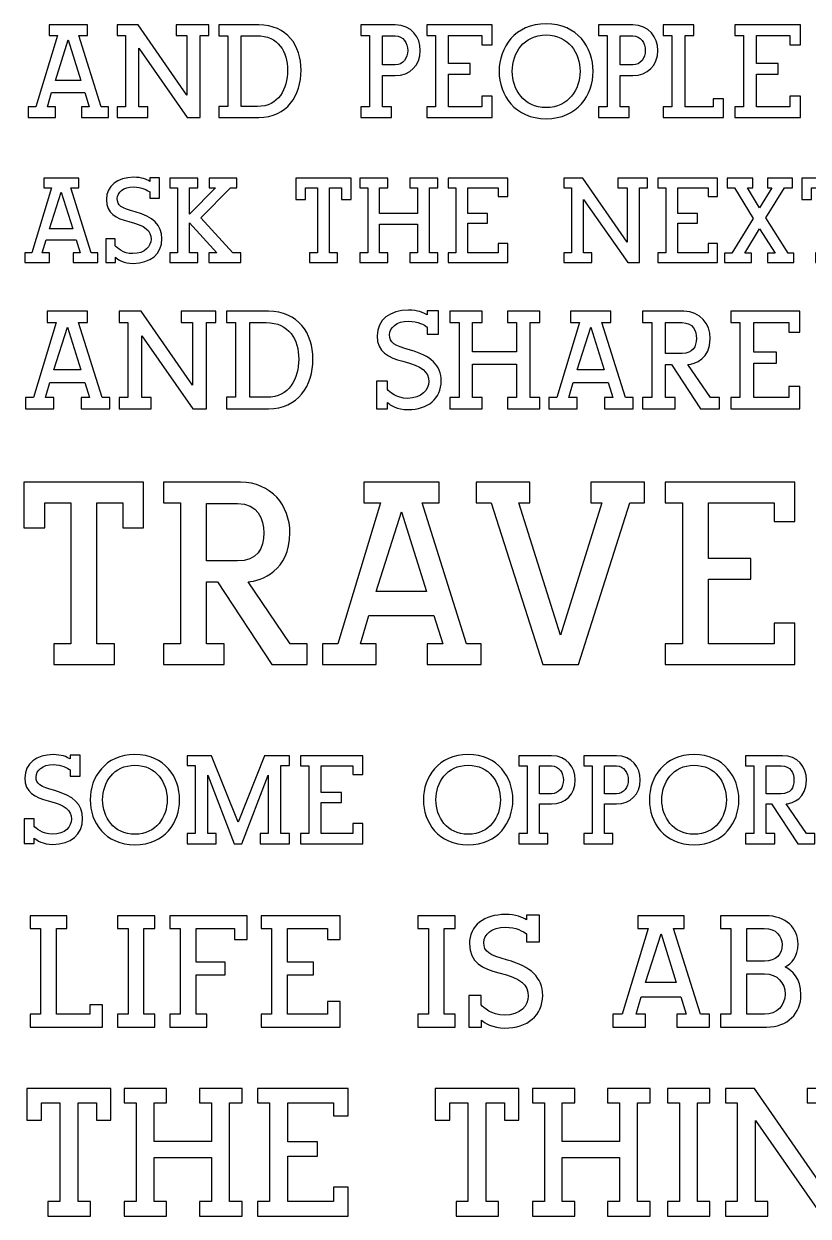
# Model space of a CAD drawing. Extents: x 11 to 200, y 17 to 278.
# Drawn here: x 11.8 to 55.5, y 82.1 to 148.5 of the extents above; entities that cross this region are included whole.
import ezdxf

# ---------------------------------------------------------------- set-up
doc = ezdxf.new("R2010")
doc.units = 0
doc.layers.add('Ebene_1', color=7, linetype='CONTINUOUS')

msp = doc.modelspace()

# ---------------------------------------------------------------- linework, layer by layer
at = {"layer": 'Ebene_1', "color": 7}
for points in [[(16.134058, 143.897387), (14.890633, 147.873086), (15.372125, 147.873086), (15.372125, 148.457216), (13.236119, 148.457216), (13.236119, 147.873086), (13.71057, 147.873086), (12.503163, 143.897387), (12.080123, 143.897387), (12.080123, 143.305531), (13.58811, 143.305531), (13.58811, 143.897387), (13.150662, 143.897387), (13.3797, 144.696957), (15.221503, 144.696957), (15.472646, 143.897387), (15.03487, 143.897387), (15.03487, 143.305531), (16.550223, 143.305531), (16.550223, 143.897387), (16.134058, 143.897387), (16.134058, 143.897387)], [(18.737473, 143.897387), (18.23159, 143.897387), (18.23159, 147.158958), (20.930936, 143.305531), (21.648994, 143.305531), (21.648994, 147.873086), (22.147021, 147.873086), (22.147021, 148.457216), (20.322896, 148.457216), (20.322896, 147.873086), (20.909325, 147.873086), (20.909325, 144.55373), (18.195243, 148.457216), (17.030565, 148.457216), (17.030565, 147.873086), (17.499283, 147.873086), (17.499283, 143.897387), (17.030565, 143.897387), (17.030565, 143.305531), (18.737473, 143.305531), (18.737473, 143.897387), (18.737473, 143.897387)], [(24.928392, 148.457216), (22.702671, 148.457216), (22.702671, 147.858658), (23.193328, 147.858658), (23.193328, 143.911462), (22.702671, 143.911462), (22.702671, 143.305531), (22.702671, 143.305531)], [(32.527761, 148.457216), (30.620144, 148.457216), (30.620144, 147.873086), (31.102779, 147.873086), (31.102779, 143.897387), (30.620144, 143.897387), (30.620144, 143.305531), (32.32623, 143.305531), (32.32623, 143.897387), (31.827879, 143.897387), (31.827879, 145.638698), (32.527761, 145.638698)], [(34.284263, 143.305531), (37.938088, 143.305531), (37.938088, 144.480034), (37.354241, 144.480034), (37.354241, 143.897387), (35.500041, 143.897387), (35.500041, 145.718073), (36.69811, 145.718073), (36.69811, 146.302202), (35.500041, 146.302202), (35.500041, 147.873086), (37.354241, 147.873086), (37.354241, 147.351822), (37.938088, 147.351822), (37.938088, 148.457216), (34.284263, 148.457216), (34.284263, 147.873086), (34.767075, 147.873086), (34.767075, 143.897387), (34.284263, 143.897387), (34.284263, 143.305531), (34.284263, 143.305531)], [(45.76912, 148.457216), (43.860028, 148.457216), (43.860028, 147.873086), (44.343122, 147.873086), (44.343122, 143.897387), (43.860028, 143.897387), (43.860028, 143.305531), (45.566908, 143.305531), (45.566908, 143.897387), (45.068927, 143.897387), (45.068927, 145.638698), (45.76912, 145.638698)], [(50.243612, 143.897387), (48.685252, 143.897387), (48.685252, 147.873086), (49.178012, 147.873086), (49.178012, 148.457216), (47.468803, 148.457216), (47.468803, 147.873086), (47.952109, 147.873086), (47.952109, 143.897387), (47.468803, 143.897387), (47.468803, 143.305531), (50.834974, 143.305531), (50.834974, 144.337442), (50.243612, 144.337442), (50.243612, 143.897387), (50.243612, 143.897387)], [(51.455968, 143.305531), (55.109935, 143.305531), (55.109935, 144.480034), (54.525629, 144.480034), (54.525629, 143.897387), (52.670582, 143.897387), (52.670582, 145.718073), (53.869321, 145.718073), (53.869321, 146.302202), (52.670582, 146.302202), (52.670582, 147.873086), (54.525629, 147.873086), (54.525629, 147.351822), (55.109935, 147.351822), (55.109935, 148.457216), (51.455968, 148.457216), (51.455968, 147.873086), (51.938921, 147.873086), (51.938921, 143.897387), (51.455968, 143.897387), (51.455968, 143.305531), (51.455968, 143.305531)], [(15.013096, 145.362649), (13.58811, 145.362649), (14.303875, 147.620109), (15.013096, 145.362649), (15.013096, 145.362649)], [(23.940367, 147.858658), (24.80577, 147.858658)], [(24.848826, 143.911462), (23.940367, 143.911462), (23.940367, 147.858658), (23.940367, 147.858658)], [(32.527761, 146.230341), (31.827879, 146.230341), (31.827879, 147.858658), (32.527761, 147.858658)], [(45.76912, 146.230341), (45.068927, 146.230341), (45.068927, 147.858658), (45.76912, 147.858658)], [(22.702671, 143.305531), (24.928392, 143.305531)], [(15.580042, 135.750372), (14.446143, 139.378162), (14.886541, 139.378162), (14.886541, 139.910398), (12.9375, 139.910398), (12.9375, 139.378162), (13.370531, 139.378162), (12.268397, 135.750372), (11.88268, 135.750372), (11.88268, 135.210798), (13.258058, 135.210798), (13.258058, 135.750372), (12.858262, 135.750372), (13.068476, 136.479775), (14.748365, 136.479775), (14.977734, 135.750372), (14.577772, 135.750372), (14.577772, 135.210798), (15.96101, 135.210798), (15.96101, 135.750372), (15.580042, 135.750372), (15.580042, 135.750372)], [(18.848306, 139.150268), (18.848306, 138.808109), (19.386115, 138.808109), (19.386115, 139.940384), (18.848306, 139.940384), (18.848306, 139.736232)], [(23.471811, 135.750372), (21.697293, 137.717602), (23.347877, 139.378162), (23.701995, 139.378162), (23.701995, 139.910398), (22.159298, 139.910398), (22.159298, 139.378162), (22.52062, 139.378162), (21.057326, 137.909478), (21.057326, 139.378162), (21.52572, 139.378162), (21.52572, 139.910398), (19.961083, 139.910398), (19.961083, 139.378162), (20.401643, 139.378162), (20.401643, 135.750372), (19.961083, 135.750372), (19.961083, 135.210798), (21.52572, 135.210798), (21.52572, 135.750372), (21.057326, 135.750372), (21.057326, 137.428642), (22.579721, 135.750372), (22.132942, 135.750372), (22.132942, 135.210798), (23.91925, 135.210798), (23.91925, 135.750372), (23.471811, 135.750372), (23.471811, 135.750372)], [(29.319089, 135.750372), (28.861346, 135.750372), (28.861346, 139.378162), (29.538146, 139.378162), (29.538146, 138.738858), (30.070551, 138.738858), (30.070551, 139.910398), (26.980899, 139.910398), (26.980899, 138.738858), (27.520345, 138.738858), (27.520345, 139.378162), (28.192892, 139.378162), (28.192892, 135.750372), (27.75151, 135.750372), (27.75151, 135.210798), (29.319089, 135.210798), (29.319089, 135.750372), (29.319089, 135.750372)], [(34.433241, 135.750372), (34.433241, 139.378162), (34.900672, 139.378162), (34.900672, 139.910398), (33.336208, 139.910398), (33.336208, 139.378162), (33.778239, 139.378162), (33.778239, 137.953681), (31.660231, 137.953681), (31.660231, 139.378162), (32.122564, 139.378162), (32.122564, 139.910398), (30.563502, 139.910398), (30.563502, 139.378162), (31.005529, 139.378162), (31.005529, 135.750372), (30.563502, 135.750372), (30.563502, 135.210798), (32.122564, 135.210798), (32.122564, 135.750372), (31.660231, 135.750372), (31.660231, 137.360697), (33.778239, 137.360697), (33.778239, 135.750372), (33.336208, 135.750372), (33.336208, 135.210798), (34.900672, 135.210798), (34.900672, 135.750372), (34.433241, 135.750372), (34.433241, 135.750372)], [(35.470902, 135.210798), (38.804969, 135.210798), (38.804969, 136.281126), (38.272098, 136.281126), (38.272098, 135.750372), (36.58007, 135.750372), (36.58007, 137.410791), (37.673046, 137.410791), (37.673046, 137.944509), (36.58007, 137.944509), (36.58007, 139.378162), (38.272098, 139.378162), (38.272098, 138.902441), (38.804969, 138.902441), (38.804969, 139.910398), (35.470902, 139.910398), (35.470902, 139.378162), (35.911451, 139.378162), (35.911451, 135.750372), (35.470902, 135.750372), (35.470902, 135.210798), (35.470902, 135.210798)], [(43.485625, 135.750372), (43.023768, 135.750372), (43.023768, 138.726123), (45.485593, 135.210798), (46.142218, 135.210798), (46.142218, 139.378162), (46.595396, 139.378162), (46.595396, 139.910398), (44.931873, 139.910398), (44.931873, 139.378162), (45.466084, 139.378162), (45.466084, 136.349283), (42.989866, 139.910398), (41.927194, 139.910398), (41.927194, 139.378162), (42.355113, 139.378162), (42.355113, 135.750372), (41.927194, 135.750372), (41.927194, 135.210798), (43.485625, 135.210798), (43.485625, 135.750372), (43.485625, 135.750372)], [(47.166438, 135.210798), (50.500505, 135.210798), (50.500505, 136.281126), (49.966646, 136.281126), (49.966646, 135.750372), (48.275465, 135.750372), (48.275465, 137.410791), (49.367947, 137.410791), (49.367947, 137.944509), (48.275465, 137.944509), (48.275465, 139.378162), (49.966646, 139.378162), (49.966646, 138.902441), (50.500505, 138.902441), (50.500505, 139.910398), (47.166438, 139.910398), (47.166438, 139.378162), (47.606986, 139.378162), (47.606986, 135.750372), (47.166438, 135.750372), (47.166438, 135.210798), (47.166438, 135.210798)], [(52.01177, 135.736331), (52.834448, 137.09957), (53.70214, 135.736331), (53.269281, 135.736331), (53.269281, 135.210798), (54.750913, 135.210798), (54.750913, 135.736331), (54.422512, 135.736331), (53.177771, 137.705643), (54.2324, 139.378162), (54.671361, 139.378162), (54.671361, 139.910398), (53.269281, 139.910398), (53.269281, 139.378162), (53.511887, 139.378162), (52.827568, 138.258022), (52.156832, 139.378162), (52.458563, 139.378162), (52.458563, 139.910398), (51.02311, 139.910398), (51.02311, 139.378162), (51.435507, 139.378162), (52.47151, 137.672552), (51.291574, 135.736331), (50.884751, 135.736331), (50.884751, 135.210798), (52.378341, 135.210798), (52.378341, 135.736331), (52.01177, 135.736331), (52.01177, 135.736331)], [(57.52932, 135.750372), (57.072896, 135.750372), (57.072896, 139.378162), (57.748536, 139.378162), (57.748536, 138.738858), (58.28243, 138.738858), (58.28243, 139.910398), (55.191779, 139.910398), (55.191779, 138.738858), (55.731388, 138.738858), (55.731388, 139.378162), (56.403289, 139.378162), (56.403289, 135.750372), (55.961893, 135.750372), (55.961893, 135.210798), (57.52932, 135.210798), (57.52932, 135.750372), (57.52932, 135.750372)], [(14.558457, 137.086976), (13.258058, 137.086976), (13.912267, 139.146846), (14.558457, 137.086976), (14.558457, 137.086976)], [(16.929064, 136.147212), (16.929064, 136.542429), (16.404843, 136.542429), (16.404843, 135.212245), (16.936268, 135.212245), (16.936268, 135.50826)], [(16.187758, 127.69067), (14.87721, 131.883575), (15.385058, 131.883575), (15.385058, 132.499489), (13.133143, 132.499489), (13.133143, 131.883575), (13.63395, 131.883575), (12.361061, 127.69067), (11.914279, 127.69067), (11.914279, 127.066712), (13.504781, 127.066712), (13.504781, 127.69067), (13.04261, 127.69067), (13.28458, 128.53395), (15.226252, 128.53395), (15.491311, 127.69067), (15.029955, 127.69067), (15.029955, 127.066712), (16.627499, 127.066712), (16.627499, 127.69067), (16.187758, 127.69067), (16.187758, 127.69067)], [(18.935407, 127.69067), (18.400705, 127.69067), (18.400705, 131.129336), (21.247565, 127.066712), (22.004915, 127.066712), (22.004915, 131.883575), (22.529298, 131.883575), (22.529298, 132.499489), (20.606783, 132.499489), (20.606783, 131.883575), (21.224973, 131.883575), (21.224973, 128.382855), (18.363053, 132.499489), (17.134367, 132.499489), (17.134367, 131.883575), (17.629113, 131.883575), (17.629113, 127.69067), (17.134367, 127.69067), (17.134367, 127.066712), (18.935407, 127.066712), (18.935407, 127.69067), (18.935407, 127.69067)], [(25.462434, 132.499489), (23.116222, 132.499489), (23.116222, 131.86837), (23.633891, 131.86837), (23.633891, 127.706227), (23.116222, 127.706227), (23.116222, 127.066712), (23.116222, 127.066712)], [(34.311462, 131.621496), (34.311462, 131.225609), (34.932598, 131.225609), (34.932598, 132.53385), (34.311462, 132.53385), (34.311462, 132.297595)], [(40.045759, 127.69067), (40.045759, 131.883575), (40.586532, 131.883575), (40.586532, 132.499489), (38.77844, 132.499489), (38.77844, 131.883575), (39.289404, 131.883575), (39.289404, 130.238889), (36.841831, 130.238889), (36.841831, 131.883575), (37.374914, 131.883575), (37.374914, 132.499489), (35.57483, 132.499489), (35.57483, 131.883575), (36.084171, 131.883575), (36.084171, 127.69067), (35.57483, 127.69067), (35.57483, 127.066712), (37.374914, 127.066712), (37.374914, 127.69067), (36.841831, 127.69067), (36.841831, 129.551749), (39.289404, 129.551749), (39.289404, 127.69067), (38.77844, 127.69067), (38.77844, 127.066712), (40.586532, 127.066712), (40.586532, 127.69067), (40.045759, 127.69067), (40.045759, 127.69067)], [(45.357711, 127.69067), (44.045518, 131.883575), (44.553871, 131.883575), (44.553871, 132.499489), (42.301279, 132.499489), (42.301279, 131.883575), (42.802576, 131.883575), (41.528872, 127.69067), (41.082079, 127.69067), (41.082079, 127.066712), (42.672578, 127.066712), (42.672578, 127.69067), (42.20991, 127.69067), (42.452868, 128.53395), (44.394733, 128.53395), (44.660128, 127.69067), (44.198271, 127.69067), (44.198271, 127.066712), (45.79646, 127.066712), (45.79646, 127.69067), (45.357711, 127.69067), (45.357711, 127.69067)], [(48.612191, 132.499489), (46.320512, 132.499489), (46.320512, 131.883575), (46.83017, 131.883575), (46.83017, 127.69067), (46.320512, 127.69067), (46.320512, 127.066712), (48.130226, 127.066712), (48.130226, 127.69067), (47.594533, 127.69067), (47.594533, 129.527372), (47.594533, 129.527372)], [(51.23199, 127.066712), (55.085381, 127.066712), (55.085381, 128.305914), (54.469643, 128.305914), (54.469643, 127.69067), (52.513737, 127.69067), (52.513737, 129.611051), (53.776823, 129.611051), (53.776823, 130.227283), (52.513737, 130.227283), (52.513737, 131.883575), (54.469643, 131.883575), (54.469643, 131.333488), (55.085381, 131.333488), (55.085381, 132.499489), (51.23199, 132.499489), (51.23199, 131.883575), (51.741154, 131.883575), (51.741154, 127.69067), (51.23199, 127.69067), (51.23199, 127.066712), (51.23199, 127.066712)], [(15.007039, 129.236295), (13.504781, 129.236295), (14.259344, 131.616734), (15.007039, 129.236295), (15.007039, 129.236295)], [(24.420872, 131.86837), (25.333427, 131.86837)], [(25.379429, 127.706227), (24.420872, 127.706227), (24.420872, 131.86837), (24.420872, 131.86837)], [(44.175023, 129.236295), (42.672578, 129.236295), (43.426852, 131.616734), (44.175023, 129.236295), (44.175023, 129.236295)], [(48.526925, 130.150483), (47.594533, 130.150483), (47.594533, 131.86837), (48.526925, 131.86837)], [(47.594533, 129.527372), (47.930484, 129.527372), (49.551145, 127.066712), (50.604821, 127.066712), (50.604821, 127.69067), (50.095481, 127.69067), (48.840897, 129.527372)], [(32.093097, 128.149845), (32.093097, 128.606939), (31.48784, 128.606939), (31.48784, 127.069181), (32.101119, 127.069181), (32.101119, 127.411023)], [(23.116222, 127.066712), (25.462434, 127.066712)], [(16.882406, 113.976786), (15.900763, 113.976786), (15.900763, 121.818331), (17.352429, 121.818331), (17.352429, 120.438017), (18.505155, 120.438017), (18.505155, 122.972196), (11.830127, 122.972196), (11.830127, 120.438017), (12.996932, 120.438017), (12.996932, 121.818331), (14.449093, 121.818331), (14.449093, 113.976786), (13.495284, 113.976786), (13.495284, 112.809868), (16.882406, 112.809868), (16.882406, 113.976786), (16.882406, 113.976786)], [(23.898944, 122.972196), (19.615315, 122.972196), (19.615315, 121.818331), (20.56929, 121.818331), (20.56929, 113.976786), (19.615315, 113.976786), (19.615315, 112.809868), (23.002765, 112.809868), (23.002765, 113.976786), (22.006386, 113.976786), (22.006386, 117.420427), (22.006386, 117.420427)], [(36.494416, 113.976786), (34.033121, 121.818331), (34.986785, 121.818331), (34.986785, 122.972196), (30.773546, 122.972196), (30.773546, 121.818331), (31.712619, 121.818331), (29.322038, 113.976786), (28.482176, 113.976786), (28.482176, 112.809868), (31.470811, 112.809868), (31.470811, 113.976786), (30.603119, 113.976786), (31.058576, 115.55716), (34.687488, 115.55716), (35.186034, 113.976786), (34.317354, 113.976786), (34.317354, 112.809868), (37.320868, 112.809868), (37.320868, 113.976786), (36.494416, 113.976786), (36.494416, 113.976786)], [(44.051904, 121.818331), (41.746113, 114.460762), (39.426246, 121.818331), (40.023993, 121.818331), (40.023993, 122.972196), (37.035224, 122.972196), (37.035224, 121.818331), (37.875047, 121.818331), (40.749763, 112.809868), (42.742498, 112.809868), (45.602609, 121.818331), (46.428709, 121.818331), (46.428709, 122.972196), (43.439764, 122.972196), (43.439764, 121.818331), (44.051904, 121.818331), (44.051904, 121.818331)], [(47.581939, 112.809868), (54.798044, 112.809868), (54.798044, 115.129029), (53.644813, 115.129029), (53.644813, 113.976786), (49.986437, 113.976786), (49.986437, 117.57773), (52.349343, 117.57773), (52.349343, 118.730467), (49.986437, 118.730467), (49.986437, 121.818331), (53.644813, 121.818331), (53.644813, 120.794922), (54.798044, 120.794922), (54.798044, 122.972196), (47.581939, 122.972196), (47.581939, 121.818331), (48.534439, 121.818331), (48.534439, 113.976786), (47.581939, 113.976786), (47.581939, 112.809868), (47.581939, 112.809868)], [(23.74309, 118.588015), (22.006386, 118.588015), (22.006386, 121.79032), (23.74309, 121.79032)], [(34.274597, 116.87983), (31.470811, 116.87983), (32.880243, 121.321267), (34.274597, 116.87983), (34.274597, 116.87983)], [(22.006386, 117.420427), (22.63293, 117.420427), (25.65038, 112.809868), (27.628235, 112.809868), (27.628235, 113.976786), (26.674917, 113.976786), (24.32608, 117.420427)], [(14.404724, 106.942256), (14.404724, 106.585351), (14.965125, 106.585351), (14.965125, 107.767404), (14.404724, 107.767404), (14.404724, 107.554573)], [(26.151187, 103.396169), (26.151187, 107.186202), (26.631367, 107.186202), (26.631367, 107.734666), (25.240762, 107.734666), (23.769284, 104.0281), (22.296493, 107.734666), (20.926188, 107.734666), (20.926188, 107.186202), (21.386397, 107.186202), (21.386397, 103.396169), (20.926188, 103.396169), (20.926188, 102.832995), (22.550744, 102.832995), (22.550744, 103.396169), (22.08301, 103.396169), (22.08301, 106.650862), (23.555469, 102.832995), (23.981625, 102.832995), (25.45474, 106.650862), (25.45474, 103.396169), (25.007467, 103.396169), (25.007467, 102.832995), (26.631367, 102.832995), (26.631367, 103.396169), (26.151187, 103.396169), (26.151187, 103.396169)], [(27.245302, 102.832995), (30.721486, 102.832995), (30.721486, 103.951159), (30.166652, 103.951159), (30.166652, 103.396169), (28.401792, 103.396169), (28.401792, 105.129931), (29.54093, 105.129931), (29.54093, 105.684921), (28.401792, 105.684921), (28.401792, 107.17964), (30.166652, 107.17964), (30.166652, 106.6836), (30.721486, 106.6836), (30.721486, 107.734666), (27.245302, 107.734666), (27.245302, 107.17964), (27.705342, 107.17964), (27.705342, 103.396169), (27.245302, 103.396169), (27.245302, 102.832995), (27.245302, 102.832995)], [(41.237478, 107.734666), (39.421025, 107.734666), (39.421025, 107.17964), (39.880589, 107.17964), (39.880589, 103.396169), (39.421025, 103.396169), (39.421025, 102.832995), (41.044438, 102.832995), (41.044438, 103.396169), (40.570798, 103.396169), (40.570798, 105.052955), (41.237478, 105.052955)], [(44.854085, 107.734666), (43.038691, 107.734666), (43.038691, 107.17964), (43.497866, 107.17964), (43.497866, 103.396169), (43.038691, 103.396169), (43.038691, 102.832995), (44.661574, 102.832995), (44.661574, 103.396169), (44.187617, 103.396169), (44.187617, 105.052955), (44.854085, 105.052955)], [(54.118171, 107.734666), (52.050081, 107.734666), (52.050081, 107.17964), (52.511091, 107.17964), (52.511091, 103.396169), (52.050081, 103.396169), (52.050081, 102.832995), (53.683478, 102.832995), (53.683478, 103.396169), (53.201478, 103.396169), (53.201478, 105.052955), (53.201478, 105.052955)], [(41.237478, 105.616165), (40.570798, 105.616165), (40.570798, 107.166552), (41.237478, 107.166552)], [(44.854085, 105.616165), (44.187617, 105.616165), (44.187617, 107.166552), (44.854085, 107.166552)], [(54.042853, 105.616165), (53.201478, 105.616165), (53.201478, 107.166552), (54.042853, 107.166552)], [(53.201478, 105.052955), (53.504373, 105.052955), (54.966178, 102.832995), (55.916738, 102.832995), (55.916738, 103.396169), (55.45668, 103.396169), (54.324757, 105.052955)], [(12.403461, 103.810366), (12.403461, 104.222939), (11.857139, 104.222939), (11.857139, 102.836276), (12.409843, 102.836276), (12.409843, 103.144039)], [(15.510954, 93.325987), (13.643119, 93.325987), (13.643119, 98.111417), (14.234135, 98.111417), (14.234135, 98.815385), (12.174748, 98.815385), (12.174748, 98.111417), (12.756595, 98.111417), (12.756595, 93.325987), (12.174748, 93.325987), (12.174748, 92.612176), (16.222955, 92.612176), (16.222955, 93.8548), (15.510954, 93.8548), (15.510954, 93.325987), (15.510954, 93.325987)], [(18.516455, 93.325987), (18.516455, 98.111417), (19.124002, 98.111417), (19.124002, 98.815385), (17.057253, 98.815385), (17.057253, 98.111417), (17.647937, 98.111417), (17.647937, 93.325987), (17.057253, 93.325987), (17.057253, 92.612176), (19.124002, 92.612176), (19.124002, 93.325987), (18.516455, 93.325987), (18.516455, 93.325987)], [(19.957972, 92.612176), (22.025214, 92.612176), (22.025214, 93.325987), (21.425852, 93.325987), (21.425852, 95.521429), (23.041895, 95.521429), (23.041895, 96.227055), (21.425852, 96.227055), (21.425852, 98.111417), (23.563163, 98.111417), (23.563163, 97.486013), (24.275658, 97.486013), (24.275658, 98.815385), (19.957972, 98.815385), (19.957972, 98.111417), (20.539984, 98.111417), (20.539984, 93.325987), (19.957972, 93.325987), (19.957972, 92.612176), (19.957972, 92.612176)], [(25.057565, 92.612176), (29.462017, 92.612176), (29.462017, 94.028332), (28.757714, 94.028332), (28.757714, 93.325987), (26.525607, 93.325987), (26.525607, 95.521429), (27.96729, 95.521429), (27.96729, 96.227055), (26.525607, 96.227055), (26.525607, 98.111417), (28.757714, 98.111417), (28.757714, 97.486013), (29.462017, 97.486013), (29.462017, 98.815385), (25.057565, 98.815385), (25.057565, 98.111417), (25.639084, 98.111417), (25.639084, 93.325987), (25.057565, 93.325987), (25.057565, 92.612176), (25.057565, 92.612176)], [(35.258071, 93.325987), (35.258071, 98.111417), (35.865766, 98.111417), (35.865766, 98.815385), (33.798206, 98.815385), (33.798206, 98.111417), (34.388897, 98.111417), (34.388897, 93.325987), (33.798206, 93.325987), (33.798206, 92.612176), (35.865766, 92.612176), (35.865766, 93.325987), (35.258071, 93.325987), (35.258071, 93.325987)], [(39.853248, 97.806899), (39.853248, 97.355062), (40.565401, 97.355062), (40.565401, 98.849746), (39.853248, 98.849746), (39.853248, 98.579659)], [(49.549169, 93.325987), (48.047253, 98.111417), (48.629231, 98.111417), (48.629231, 98.815385), (46.058221, 98.815385), (46.058221, 98.111417), (46.631591, 98.111417), (45.171056, 93.325987), (44.65914, 93.325987), (44.65914, 92.612176), (46.483566, 92.612176), (46.483566, 93.325987), (45.95327, 93.325987), (46.231471, 94.288647), (48.446527, 94.288647), (48.750198, 93.325987), (48.220432, 93.325987), (48.220432, 92.612176), (50.053253, 92.612176), (50.053253, 93.325987), (49.549169, 93.325987), (49.549169, 93.325987)], [(53.172197, 98.815385), (50.662077, 98.815385), (50.662077, 98.111417), (51.243631, 98.111417), (51.243631, 93.325987), (50.662077, 93.325987), (50.662077, 92.612176), (53.224267, 92.612176)], [(48.195385, 95.097425), (46.483566, 95.097425), (47.343073, 97.806899), (48.195385, 95.097425), (48.195385, 95.097425)], [(52.129986, 98.111417), (53.093598, 98.111417)], [(53.1021, 96.286004), (52.129986, 96.286004), (52.129986, 98.111417), (52.129986, 98.111417)], [(52.129986, 95.583623), (53.120303, 95.583623)], [(53.120303, 93.325987), (52.129986, 93.325987), (52.129986, 95.583623), (52.129986, 95.583623)], [(37.325313, 93.844993), (37.325313, 94.365623), (36.630976, 94.365623), (36.630976, 92.612176), (37.333815, 92.612176), (37.333815, 93.003477)], [(15.541568, 82.892372), (14.854452, 82.892372), (14.854452, 88.383394), (15.871129, 88.383394), (15.871129, 87.417488), (16.677925, 87.417488), (16.677925, 89.190514), (12.003337, 89.190514), (12.003337, 87.417488), (12.820773, 87.417488), (12.820773, 88.383394), (13.837778, 88.383394), (13.837778, 82.892372), (13.16949, 82.892372), (13.16949, 82.075409), (15.541568, 82.075409), (15.541568, 82.892372), (15.541568, 82.892372)], [(23.286649, 82.892372), (23.286649, 88.383394), (23.993901, 88.383394), (23.993901, 89.190514), (21.621326, 89.190514), (21.621326, 88.383394), (22.289127, 88.383394), (22.289127, 86.240339), (19.090279, 86.240339), (19.090279, 88.383394), (19.787707, 88.383394), (19.787707, 89.190514), (17.425288, 89.190514), (17.425288, 88.383394), (18.093083, 88.383394), (18.093083, 82.892372), (17.425288, 82.892372), (17.425288, 82.075409), (19.787707, 82.075409), (19.787707, 82.892372), (19.090279, 82.892372), (19.090279, 85.335005), (22.289127, 85.335005), (22.289127, 82.892372), (21.621326, 82.892372), (21.621326, 82.075409), (23.993901, 82.075409), (23.993901, 82.892372), (23.286649, 82.892372), (23.286649, 82.892372)], [(24.851119, 82.075409), (29.905032, 82.075409), (29.905032, 83.699492), (29.096768, 83.699492), (29.096768, 82.892372), (26.535425, 82.892372), (26.535425, 85.413604), (28.189614, 85.413604), (28.189614, 86.222347), (26.535425, 86.222347), (26.535425, 88.383394), (29.096768, 88.383394), (29.096768, 87.666337), (29.905032, 87.666337), (29.905032, 89.190514), (24.851119, 89.190514), (24.851119, 88.383394), (25.518751, 88.383394), (25.518751, 82.892372), (24.851119, 82.892372), (24.851119, 82.075409), (24.851119, 82.075409)], [(38.288573, 82.892372), (37.601327, 82.892372), (37.601327, 88.383394), (38.617997, 88.383394), (38.617997, 87.417488), (39.425435, 87.417488), (39.425435, 89.190514), (34.750706, 89.190514), (34.750706, 87.417488), (35.567951, 87.417488), (35.567951, 88.383394), (36.585468, 88.383394), (36.585468, 82.892372), (35.916989, 82.892372), (35.916989, 82.075409), (38.288573, 82.075409), (38.288573, 82.892372), (38.288573, 82.892372)], [(46.033033, 82.892372), (46.033033, 88.383394), (46.741093, 88.383394), (46.741093, 89.190514), (44.368063, 89.190514), (44.368063, 88.383394), (45.036648, 88.383394), (45.036648, 86.240339), (41.837165, 86.240339), (41.837165, 88.383394), (42.534889, 88.383394), (42.534889, 89.190514), (40.17216, 89.190514), (40.17216, 88.383394), (40.840603, 88.383394), (40.840603, 82.892372), (40.17216, 82.892372), (40.17216, 82.075409), (42.534889, 82.075409), (42.534889, 82.892372), (41.837165, 82.892372), (41.837165, 85.335005), (45.036648, 85.335005), (45.036648, 82.892372), (44.368063, 82.892372), (44.368063, 82.075409), (46.741093, 82.075409), (46.741093, 82.892372), (46.033033, 82.892372), (46.033033, 82.892372)], [(49.372357, 82.892372), (49.372357, 88.383394), (50.069622, 88.383394), (50.069622, 89.190514), (47.697862, 89.190514), (47.697862, 88.383394), (48.375936, 88.383394), (48.375936, 82.892372), (47.697862, 82.892372), (47.697862, 82.075409), (50.069622, 82.075409), (50.069622, 82.892372), (49.372357, 82.892372), (49.372357, 82.892372)], [(53.298421, 82.892372), (52.601791, 82.892372), (52.601791, 87.397838), (56.319963, 82.075409), (57.315854, 82.075409), (57.315854, 88.383394), (58.004441, 88.383394), (58.004441, 89.190514), (55.48208, 89.190514), (55.48208, 88.383394), (56.289024, 88.383394), (56.289024, 83.799364), (52.551696, 89.190514), (50.937491, 89.190514), (50.937491, 88.383394), (51.58512, 88.383394), (51.58512, 82.892372), (50.937491, 82.892372), (50.937491, 82.075409), (53.298421, 82.075409), (53.298421, 82.892372), (53.298421, 82.892372)]]:
    msp.add_lwpolyline(points, dxfattribs=at)
for points in [[(27.281811, 145.932562), (27.281811, 147.303527), (26.500066, 148.457216), (24.928392, 148.457216)], [(33.924924, 147.040884), (33.924924, 147.757481), (33.451284, 148.457216), (32.527761, 148.457216)], [(40.940474, 148.519269), (39.195106, 148.519269), (38.318242, 147.198081), (38.318242, 145.876047)], [(43.561719, 145.876047), (43.561719, 147.198081), (42.684713, 148.519269), (40.940474, 148.519269)], [(47.16545, 147.040884), (47.16545, 147.757481), (46.691175, 148.457216), (45.76912, 148.457216)], [(24.80577, 147.858658), (26.023654, 147.858658), (26.528719, 146.963484), (26.528719, 145.932562)], [(32.527761, 147.858658), (32.983042, 147.858658), (33.228787, 147.432326), (33.228787, 147.040884)], [(39.051173, 145.876047), (39.051173, 146.88799), (39.68575, 147.899262), (40.940474, 147.899262)], [(40.940474, 147.899262), (42.194705, 147.899262), (42.828929, 146.88799), (42.828929, 145.876047)], [(45.76912, 147.858658), (46.224062, 147.858658), (46.468678, 147.432326), (46.468678, 147.040884)], [(33.228787, 147.040884), (33.228787, 146.628486), (32.983042, 146.230341), (32.527761, 146.230341)], [(32.527761, 145.638698), (33.357304, 145.638698), (33.924924, 146.194005), (33.924924, 147.040884)], [(46.468678, 147.040884), (46.468678, 146.628486), (46.224062, 146.230341), (45.76912, 146.230341)], [(45.76912, 145.638698), (46.598501, 145.638698), (47.16545, 146.194005), (47.16545, 147.040884)], [(26.528719, 145.932562), (26.528719, 144.899981), (26.023654, 143.911462), (24.848826, 143.911462)], [(24.928392, 143.305531), (26.50678, 143.305531), (27.281811, 144.531787), (27.281811, 145.932562)], [(38.318242, 145.876047), (38.318242, 144.554541), (39.195106, 143.233353), (40.940474, 143.233353)], [(40.940474, 143.853677), (39.68575, 143.853677), (39.051173, 144.865303), (39.051173, 145.876047)], [(40.940474, 143.233353), (42.684713, 143.233353), (43.561719, 144.554541), (43.561719, 145.876047)], [(42.828929, 145.876047), (42.828929, 144.865303), (42.194705, 143.853677), (40.940474, 143.853677)], [(17.944919, 139.967054), (17.060692, 139.967054), (16.432184, 139.506362), (16.432184, 138.722807)], [(18.848306, 139.736232), (18.664618, 139.855224), (18.400705, 139.967054), (17.944919, 139.967054)], [(17.034333, 138.782074), (17.034333, 139.117847), (17.377321, 139.43383), (17.944919, 139.43383)], [(17.944919, 139.43383), (18.412985, 139.43383), (18.703744, 139.249151), (18.848306, 139.150268)], [(16.432184, 138.722807), (16.432184, 137.958443), (16.982108, 137.668636), (17.673806, 137.504277)], [(18.037255, 138.044556), (17.258135, 138.26162), (17.034333, 138.393101), (17.034333, 138.782074)], [(19.523801, 136.54899), (19.523801, 137.312895), (19.012841, 137.767379), (18.037255, 138.044556)], [(17.673806, 137.504277), (18.60437, 137.280157), (18.920996, 136.989751), (18.920996, 136.522285)], [(18.920996, 136.522285), (18.920996, 136.140862), (18.60437, 135.71273), (17.898427, 135.71273)], [(17.925114, 135.17231), (18.887926, 135.17231), (19.523801, 135.699325), (19.523801, 136.54899)], [(17.898427, 135.71273), (17.370442, 135.71273), (17.014359, 136.040814), (16.929064, 136.147212)], [(16.936268, 135.50826), (17.060692, 135.389904), (17.403346, 135.17231), (17.925114, 135.17231)], [(27.945351, 129.836652), (27.945351, 131.282089), (27.120059, 132.499489), (25.462434, 132.499489)], [(33.266464, 132.56433), (32.244534, 132.56433), (31.518129, 132.031918), (31.518129, 131.125914)], [(34.311462, 132.297595), (34.097785, 132.435319), (33.792632, 132.56433), (33.266464, 132.56433)], [(50.087614, 130.990835), (50.087614, 131.807445), (49.534776, 132.499489), (48.612191, 132.499489)], [(25.333427, 131.86837), (26.618434, 131.86837), (27.150673, 130.924054), (27.150673, 129.836652)], [(32.21441, 131.194635), (32.21441, 131.584313), (32.610438, 131.948556), (33.266464, 131.948556)], [(33.266464, 131.948556), (33.808013, 131.948556), (34.143646, 131.735408), (34.311462, 131.621496)], [(48.526925, 131.86837), (49.131868, 131.86837), (49.315701, 131.410605), (49.315701, 130.990835)], [(31.518129, 131.125914), (31.518129, 130.243652), (32.154, 129.908195), (32.954079, 129.717449)], [(33.372862, 130.341689), (32.472756, 130.593678), (32.21441, 130.744773), (32.21441, 131.194635)], [(49.315701, 130.990835), (49.315701, 130.524886), (49.108444, 130.150483), (48.526925, 130.150483)], [(48.840897, 129.527372), (49.23107, 129.55764), (50.087614, 129.85482), (50.087614, 130.990835)], [(35.091242, 128.613819), (35.091242, 129.497245), (34.501045, 130.02179), (33.372862, 130.341689)], [(27.150673, 129.836652), (27.150673, 128.749074), (26.618434, 127.706227), (25.379429, 127.706227)], [(25.462434, 127.066712), (27.127425, 127.066712), (27.945351, 128.360736), (27.945351, 129.836652)], [(32.954079, 129.717449), (34.029028, 129.458439), (34.39493, 129.123794), (34.39493, 128.58355)], [(34.39493, 128.58355), (34.39493, 128.142331), (34.029028, 127.647278), (33.212418, 127.647278)], [(33.243533, 127.023179), (34.356477, 127.023179), (35.091242, 127.63172), (35.091242, 128.613819)], [(33.212418, 127.647278), (32.602924, 127.647278), (32.191656, 128.027255), (32.093097, 128.149845)], [(32.101119, 127.411023), (32.244534, 127.273651), (32.641377, 127.023179), (33.243533, 127.023179)], [(26.660182, 120.153643), (26.660182, 121.676549), (25.621565, 122.972196), (23.898944, 122.972196)], [(23.74309, 121.79032), (24.867326, 121.79032), (25.208836, 120.936527), (25.208836, 120.153643)], [(25.208836, 120.153643), (25.208836, 119.285139), (24.824435, 118.588015), (23.74309, 118.588015)], [(24.32608, 117.420427), (25.052489, 117.478212), (26.660182, 118.033025), (26.660182, 120.153643)], [(13.462705, 107.79358), (12.539835, 107.79358), (11.884151, 107.313872), (11.884151, 106.495322)], [(14.404724, 107.554573), (14.211867, 107.677339), (13.936334, 107.79358), (13.462705, 107.79358)], [(18.020393, 107.79358), (16.360312, 107.79358), (15.52667, 106.537867), (15.52667, 105.278909)], [(20.515096, 105.278909), (20.515096, 106.537867), (19.680639, 107.79358), (18.020393, 107.79358)], [(36.593511, 107.79358), (34.93341, 107.79358), (34.099443, 106.537867), (34.099443, 105.278909)], [(39.087862, 105.278909), (39.087862, 106.537867), (38.254036, 107.79358), (36.593511, 107.79358)], [(42.565863, 106.387266), (42.565863, 107.069962), (42.114483, 107.734666), (41.237478, 107.734666)], [(46.182646, 106.387266), (46.182646, 107.069962), (45.731302, 107.734666), (44.854085, 107.734666)], [(49.187501, 107.79358), (47.527929, 107.79358), (46.693116, 106.537867), (46.693116, 105.278909)], [(51.681393, 105.278909), (51.681393, 106.537867), (50.847427, 107.79358), (49.187501, 107.79358)], [(55.450612, 106.374178), (55.450612, 107.110884), (54.952102, 107.734666), (54.118171, 107.734666)], [(12.512004, 106.557552), (12.512004, 106.90786), (12.870052, 107.23859), (13.462705, 107.23859)], [(13.462705, 107.23859), (13.950579, 107.23859), (14.253615, 107.047031), (14.404724, 106.942256)], [(16.223286, 105.278909), (16.223286, 106.241534), (16.826741, 107.204194), (18.020393, 107.204194)], [(18.020393, 107.204194), (19.213886, 107.204194), (19.818325, 106.241534), (19.818325, 105.278909)], [(34.796038, 105.278909), (34.796038, 106.241534), (35.40017, 107.204194), (36.593511, 107.204194)], [(36.593511, 107.204194), (37.787805, 107.204194), (38.391584, 106.241534), (38.391584, 105.278909)], [(41.237478, 107.166552), (41.669172, 107.166552), (41.903628, 106.758918), (41.903628, 106.387266)], [(44.854085, 107.166552), (45.286838, 107.166552), (45.519777, 106.758918), (45.519777, 106.387266)], [(47.389605, 105.278909), (47.389605, 106.241534), (47.993701, 107.204194), (49.187501, 107.204194)], [(49.187501, 107.204194), (50.381478, 107.204194), (50.984622, 106.241534), (50.984622, 105.278909)], [(54.042853, 107.166552), (54.587824, 107.166552), (54.753382, 106.752356), (54.753382, 106.374178)], [(11.884151, 106.495322), (11.884151, 105.699667), (12.458138, 105.39843), (13.180292, 105.226522)], [(13.557987, 105.789696), (12.746446, 106.01565), (12.512004, 106.151505), (12.512004, 106.557552)], [(41.903628, 106.387266), (41.903628, 105.995965), (41.669172, 105.616165), (41.237478, 105.616165)], [(41.237478, 105.052955), (42.02576, 105.052955), (42.565863, 105.581769), (42.565863, 106.387266)], [(45.519777, 106.387266), (45.519777, 105.995965), (45.286838, 105.616165), (44.854085, 105.616165)], [(44.854085, 105.052955), (45.643037, 105.052955), (46.182646, 105.581769), (46.182646, 106.387266)], [(54.753382, 106.374178), (54.753382, 105.95342), (54.566728, 105.616165), (54.042853, 105.616165)], [(54.324757, 105.052955), (54.677394, 105.080824), (55.450612, 105.34763), (55.450612, 106.374178)], [(15.108702, 104.229466), (15.108702, 105.026779), (14.57581, 105.499924), (13.557987, 105.789696)], [(13.180292, 105.226522), (14.149983, 104.992383), (14.479544, 104.689523), (14.479544, 104.201632)], [(15.52667, 105.278909), (15.52667, 104.021574), (16.360312, 102.765861), (18.020393, 102.765861)], [(18.020393, 103.355247), (16.826741, 103.355247), (16.223286, 104.317907), (16.223286, 105.278909)], [(18.020393, 102.765861), (19.680639, 102.765861), (20.515096, 104.021574), (20.515096, 105.278909)], [(19.818325, 105.278909), (19.818325, 104.317907), (19.213886, 103.355247), (18.020393, 103.355247)], [(34.099443, 105.278909), (34.099443, 104.021574), (34.93341, 102.765861), (36.593511, 102.765861)], [(36.593511, 103.355247), (35.40017, 103.355247), (34.796038, 104.317907), (34.796038, 105.278909)], [(36.593511, 102.765861), (38.254036, 102.765861), (39.087862, 104.021574), (39.087862, 105.278909)], [(38.391584, 105.278909), (38.391584, 104.317907), (37.787805, 103.355247), (36.593511, 103.355247)], [(46.693116, 105.278909), (46.693116, 104.021574), (47.527929, 102.765861), (49.187501, 102.765861)], [(49.187501, 103.355247), (47.993701, 103.355247), (47.389605, 104.317907), (47.389605, 105.278909)], [(49.187501, 102.765861), (50.847427, 102.765861), (51.681393, 104.021574), (51.681393, 105.278909)], [(50.984622, 105.278909), (50.984622, 104.317907), (50.381478, 103.355247), (49.187501, 103.355247)], [(13.413591, 103.35687), (12.864157, 103.35687), (12.492358, 103.700687), (12.403461, 103.810366)], [(14.479544, 104.201632), (14.479544, 103.803839), (14.149983, 103.35687), (13.413591, 103.35687)], [(13.441422, 102.793695), (14.445653, 102.793695), (15.108702, 103.343782), (15.108702, 104.229466)], [(12.409843, 103.144039), (12.539835, 103.021272), (12.897555, 102.793695), (13.441422, 102.793695)], [(38.663011, 98.884177), (37.498668, 98.884177), (36.665513, 98.276764), (36.665513, 97.242067)], [(39.853248, 98.579659), (39.608985, 98.736822), (39.26224, 98.884177), (38.663011, 98.884177)], [(54.979125, 97.242067), (54.979125, 98.119602), (54.300839, 98.815385), (53.172197, 98.815385)], [(37.464802, 97.320666), (37.464802, 97.762696), (37.915652, 98.180174), (38.663011, 98.180174)], [(38.663011, 98.180174), (39.280055, 98.180174), (39.662325, 97.93785), (39.853248, 97.806899)], [(53.093598, 98.111417), (53.762218, 98.111417), (54.092136, 97.675948), (54.092136, 97.207706)], [(36.665513, 97.242067), (36.665513, 96.235204), (37.394564, 95.852158), (38.307447, 95.636046)], [(38.785002, 96.348199), (37.75916, 96.634689), (37.464802, 96.806598), (37.464802, 97.320666)], [(54.092136, 97.207706), (54.092136, 96.67727), (53.771884, 96.286004), (53.1021, 96.286004)], [(54.266972, 95.974924), (54.614035, 96.138613), (54.979125, 96.52173), (54.979125, 97.242067)], [(40.74747, 94.375395), (40.74747, 95.38388), (40.070313, 95.983109), (38.785002, 96.348199)], [(55.144648, 94.40979), (55.144648, 95.339713), (54.631709, 95.765374), (54.266972, 95.974924)], [(38.307447, 95.636046), (39.531515, 95.339713), (39.948181, 94.958254), (39.948181, 94.341034)], [(53.120303, 95.583623), (53.83228, 95.583623), (54.257624, 95.079398), (54.257624, 94.453994)], [(38.637153, 92.559824), (39.904472, 92.559824), (40.74747, 93.255607), (40.74747, 94.375395)], [(54.257624, 94.453994), (54.257624, 93.828624), (53.789382, 93.325987), (53.120303, 93.325987)], [(53.224267, 92.612176), (54.396936, 92.612176), (55.144648, 93.368567), (55.144648, 94.40979)], [(38.601311, 93.273599), (37.907467, 93.273599), (37.438096, 93.705822), (37.325313, 93.844993)], [(39.948181, 94.341034), (39.948181, 93.838432), (39.531515, 93.273599), (38.601311, 93.273599)], [(37.333815, 93.003477), (37.498668, 92.847937), (37.950859, 92.559824), (38.637153, 92.559824)]]:
    msp.add_open_spline(points, degree=3, dxfattribs=at)

doc.saveas('drawing.dxf')
